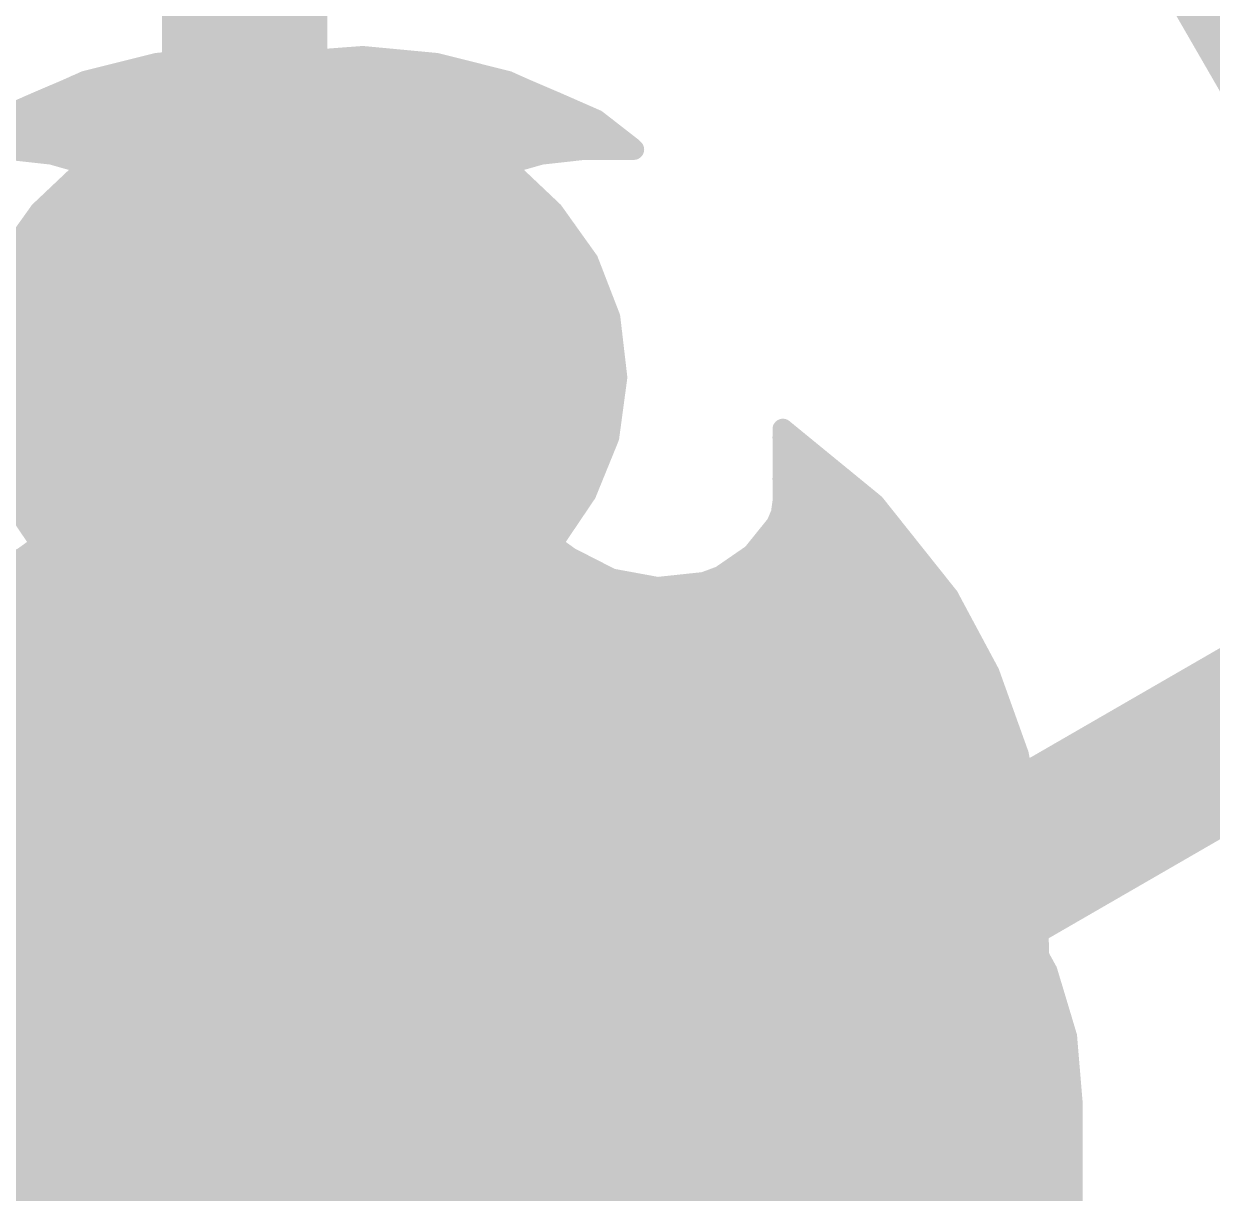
# Model space of a CAD drawing. Extents: x -31.8 to 25.5, y -33 to 25.5.
# Drawn here: x -0.271 to 1.187, y 0.14 to 1.574 of the extents above; entities that cross this region are included whole.
import ezdxf

# ---------------------------------------------------------------- set-up
doc = ezdxf.new("R2010")
doc.units = 0
for name, color, linetype in [('21', 41, 'CONTINUOUS'), ('22', 40, 'CONTINUOUS'), ('51', 53, 'CONTINUOUS')]:
    doc.layers.add(name, color=color, linetype=linetype)

msp = doc.modelspace()

# ---------------------------------------------------------------- linework, layer by layer
at = {"layer": '21'}
for points, const_width in [([(0, -16.002, 1), (0, 16.002, 1), (0, -16.002)], 0.2032), ([(2.6389, -0.8031, 5.25), (0.6389, 2.661)], 0.2032), ([(0.1454, 1.5405, 1), (0.1442, 1.5279)], 0.0127), ([(0.1453, 1.5279, 1), (0.1443, 1.5405)], 0.0127), ([(0.045, 1.5304, 1), (0.045, 1.5176)], 0.0127), ([(0.0574, 1.5339, 1), (0.0584, 1.5212)], 0.0127), ([(0.0596, 1.5215, 1), (0.0562, 1.5337)], 0.0127), ([(0.2364, 1.5318, 1), (0.2333, 1.5195)], 0.0127), ([(0.2342, 1.5193, 1), (0.2355, 1.532)], 0.0127), ([(0.2414, 1.5176, 1), (0.2414, 1.5304)], 0.0127), ([(-0.0233, 1.4987, 1), (-0.0289, 1.5101)], 0.0127), ([(-0.0378, 1.505, 1), (-0.0378, 1.4923)], 0.0127), ([(-0.0278, 1.5105, 1), (-0.0244, 1.4983)], 0.0127), ([(0.3252, 1.5095, 1), (0.32, 1.4979)], 0.0127), ([(0.3211, 1.4975, 1), (0.3241, 1.5099)], 0.0127), ([(0.3341, 1.4923, 1), (0.3341, 1.505)], 0.0127), ([(0.348, 1.4993, 1), (0.343, 1.4877)], 0.0127), ([(0.3429, 1.4877, 1), (0.3481, 1.4993)], 0.0127), ([(0.3836, 1.4841, 1), (0.3786, 1.4725)], 0.0127), ([(0.3786, 1.4725, 1), (0.3836, 1.4841)], 0.0127), ([(-0.1069, 1.4713, 1), (-0.1013, 1.4599)], 0.0127), ([(-0.1004, 1.4604, 1), (-0.1078, 1.4708)], 0.0127), ([(-0.0888, 1.4796, 1), (-0.0888, 1.4668)], 0.0127), ([(0.3927, 1.4668, 1), (0.3927, 1.4796)], 0.0127), ([(-0.1288, 1.4542, 1), (-0.1288, 1.4414)], 0.0127), ([(0.4354, 1.4612, 1), (0.4276, 1.4512)], 0.0127), ([(0.429, 1.4504, 1), (0.4341, 1.462)], 0.0127), ([(0.4424, 1.4414, 1), (0.4424, 1.4542)], 0.0127), ([(-0.164, 1.4288, 1), (-0.164, 1.4161)], 0.0127), ([(0.4166, 1.4263, 1), (0.4166, 1.4136)], 0.0127), ([(0.4173, 1.4136, 1), (0.4159, 1.4262)], 0.0127), ([(0.4795, 1.4269, 1), (0.4705, 1.4179)], 0.0127), ([(0.4711, 1.4174, 1), (0.4789, 1.4274)], 0.0127), ([(0.4775, 1.4263, 1), (0.4775, 1.4136)], 0.0127), ([(0.473, 1.4154, 1), (0.482, 1.4244)], 0.0127), ([(0.475, 1.4161, 1), (0.475, 1.4288)], 0.0127), ([(0.4776, 1.4136, 1), (0.4776, 1.4263)], 0.0127), ([(0.4776, 1.4136, 1), (0.4776, 1.4263)], 0.0127), ([(-0.1855, 1.4147, 1), (-0.1781, 1.4044)], 0.0127), ([(-0.1774, 1.4049, 1), (-0.1862, 1.4142)], 0.0127), ([(0.363, 1.4203, 1), (0.3644, 1.4077)], 0.0127), ([(0.3654, 1.4079, 1), (0.362, 1.4201)], 0.0127), ([(-0.1951, 1.4034, 1), (-0.1951, 1.3906)], 0.0127), ([(0.3108, 1.4056, 1), (0.3142, 1.3934)], 0.0127), ([(0.3078, 1.3906, 1), (0.3078, 1.4034)], 0.0127), ([(0.3155, 1.3939, 1), (0.3095, 1.4051)], 0.0127), ([(-0.2219, 1.378, 1), (-0.2219, 1.3653)], 0.0127), ([(0.2588, 1.3781, 1), (0.2647, 1.3669)], 0.0127), ([(0.2661, 1.3679, 1), (0.2574, 1.3772)], 0.0127), ([(0.2607, 1.3653, 1), (0.2607, 1.378)], 0.0127), ([(-0.2488, 1.3526, 1), (-0.2488, 1.3398)], 0.0127), ([(0.2336, 1.3398, 1), (0.2336, 1.3526)], 0.0127), ([(-0.2558, 1.3483, 1), (-0.247, 1.3391)], 0.0127), ([(-0.2462, 1.34, 1), (-0.2566, 1.3474)], 0.0127), ([(0.2154, 1.3379, 1), (0.2241, 1.3286)], 0.0127), ([(0.2251, 1.3299, 1), (0.2143, 1.3366)], 0.0127), ([(-0.2678, 1.3272, 1), (-0.2678, 1.3144)], 0.0127), ([(0.212, 1.3144, 1), (0.212, 1.3272)], 0.0127), ([(0.1962, 1.2891, 1), (0.1962, 1.3018)], 0.0127), ([(0.184, 1.2878, 1), (0.1948, 1.2811)], 0.0127), ([(0.1955, 1.2826, 1), (0.1833, 1.2863)], 0.0127), ([(0.185, 1.2636, 1), (0.185, 1.2764)], 0.0127), ([(0.1774, 1.2383, 1), (0.1774, 1.251)], 0.0127), ([(0.1791, 1.2291, 1), (0.1665, 1.2297)], 0.0127), ([(0.1667, 1.2312, 1), (0.1789, 1.2276)], 0.0127), ([(0.1724, 1.2128, 1), (0.1724, 1.2256)], 0.0127), ([(0.165, 1.1963, 1), (0.1777, 1.1958)], 0.0127), ([(0.1776, 1.1973, 1), (0.1652, 1.1948)], 0.0127), ([(0.1718, 1.1874, 1), (0.1718, 1.2002)], 0.0127), ([(0.1838, 1.1657, 1), (0.172, 1.1609)], 0.0127), ([(0.1717, 1.1621, 1), (0.1841, 1.1645)], 0.0127), ([(0.1769, 1.1621, 1), (0.1769, 1.1748)], 0.0127), ([(0.1864, 1.1366, 1), (0.1864, 1.1494)], 0.0127), ([(0.2048, 1.1151, 1), (0.194, 1.1085)], 0.0127), ([(0.197, 1.1113, 1), (0.197, 1.124)], 0.0127), ([(0.1935, 1.1093, 1), (0.2052, 1.1142)], 0.0127), ([(0.2115, 1.0858, 1), (0.2115, 1.0986)], 0.0127), ([(0.2272, 1.0604, 1), (0.2272, 1.0732)], 0.0127), ([(0.6645, 1.0819, 1), (0.6565, 1.0721)], 0.0127), ([(0.6669, 1.077, 1), (0.6542, 1.077)], 0.0127), ([(0.6605, 1.0732, 1), (0.6605, 1.0604)], 0.0127), ([(0.673, 1.0604, 1), (0.673, 1.0732)], 0.0127), ([(0.2335, 1.0684, 1), (0.2239, 1.0602)], 0.0127), ([(0.2233, 1.061, 1), (0.2341, 1.0676)], 0.0127), ([(0.2483, 1.0351, 1), (0.2483, 1.0478)], 0.0127), ([(0.6605, 1.0478, 1), (0.6605, 1.0351)], 0.0127), ([(0.704, 1.0351, 1), (0.704, 1.0478)], 0.0127), ([(0.2692, 1.0267, 1), (0.2609, 1.0171)], 0.0127), ([(0.2602, 1.0178, 1), (0.2699, 1.026)], 0.0127), ([(0.2719, 1.0096, 1), (0.2719, 1.0224)], 0.0127), ([(0.6605, 1.0224, 1), (0.6605, 1.0096)], 0.0127), ([(0.7351, 1.0096, 1), (0.7351, 1.0224)], 0.0127), ([(0.3111, 0.9906, 1), (0.3037, 0.9804)], 0.0127), ([(0.3015, 0.9843, 1), (0.3015, 0.997)], 0.0127), ([(0.3033, 0.9807, 1), (0.3115, 0.9903)], 0.0127), ([(0.6605, 0.997, 1), (0.6605, 0.9843)], 0.0127), ([(0.6542, 0.9881, 1), (0.6669, 0.9881)], 0.0127), ([(0.6668, 0.9872, 1), (0.6542, 0.989)], 0.0127), ([(0.7661, 0.9843, 1), (0.7661, 0.997)], 0.0127), ([(0.778, 0.9889, 1), (0.7681, 0.981)], 0.0127), ([(0.769, 0.98, 1), (0.7771, 0.9898)], 0.0127), ([(-0.2697, 0.9716, 1), (-0.2697, 0.9589)], 0.0127), ([(0.3355, 0.9589, 1), (0.3355, 0.9716)], 0.0127), ([(0.655, 0.9716, 1), (0.655, 0.9589)], 0.0127), ([(0.6522, 0.9744, 1), (0.6648, 0.9727)], 0.0127), ([(0.6644, 0.9711, 1), (0.6527, 0.9761)], 0.0127), ([(0.7888, 0.9589, 1), (0.7888, 0.9716)], 0.0127), ([(0.647, 0.9626, 1), (0.6586, 0.9576)], 0.0127), ([(0.6577, 0.9561, 1), (0.6479, 0.9641)], 0.0127), ([(-0.2526, 0.9462, 1), (-0.2526, 0.9335)], 0.0127), ([(0.3707, 0.9335, 1), (0.3707, 0.9462)], 0.0127), ([(0.6364, 0.9462, 1), (0.6364, 0.9335)], 0.0127), ([(0.809, 0.9335, 1), (0.809, 0.9462)], 0.0127), ([(0.6182, 0.9274, 1), (0.6281, 0.9194)], 0.0127), ([(0.6268, 0.9181, 1), (0.6196, 0.9286)], 0.0127), ([(-0.2355, 0.9207, 1), (-0.2355, 0.9081)], 0.0127), ([(0.4017, 0.9252, 1), (0.3959, 0.9138)], 0.0127), ([(0.3951, 0.9144, 1), (0.4025, 0.9246)], 0.0127), ([(0.4088, 0.9081, 1), (0.4088, 0.9207)], 0.0127), ([(0.6101, 0.9207, 1), (0.6101, 0.9081)], 0.0127), ([(0.8293, 0.9081, 1), (0.8293, 0.9207)], 0.0127), ([(0.4512, 0.8996, 1), (0.4489, 0.8871)], 0.0127), ([(0.4472, 0.8877, 1), (0.453, 0.899)], 0.0127), ([(0.5807, 0.9018, 1), (0.5879, 0.8914)], 0.0127), ([(0.5865, 0.8906, 1), (0.5821, 0.9026)], 0.0127), ([(-0.2183, 0.8953, 1), (-0.2183, 0.8827)], 0.0127), ([(0.4734, 0.8827, 1), (0.4734, 0.8953)], 0.0127), ([(0.506, 0.8892, 1), (0.5073, 0.8765)], 0.0127), ([(0.5055, 0.8766, 1), (0.5078, 0.8891)], 0.0127), ([(0.5617, 0.895, 1), (0.5661, 0.883)], 0.0127), ([(0.5639, 0.8953, 1), (0.5639, 0.8827)], 0.0127), ([(0.5646, 0.8827, 1), (0.5632, 0.8953)], 0.0127), ([(0.8495, 0.8827, 1), (0.8495, 0.8953)], 0.0127), ([(-0.2012, 0.87, 1), (-0.2012, 0.8573)], 0.0127), ([(0.8693, 0.8742, 1), (0.8581, 0.8682)], 0.0127), ([(0.8587, 0.8672, 1), (0.8687, 0.8752)], 0.0127), ([(0.8678, 0.8573, 1), (0.8678, 0.87)], 0.0127), ([(-0.1841, 0.8446, 1), (-0.1841, 0.8319)], 0.0127), ([(0.8814, 0.8319, 1), (0.8814, 0.8446)], 0.0127), ([(-0.1688, 0.8267, 1), (-0.178, 0.818)], 0.0127), ([(-0.1786, 0.8188, 1), (-0.1681, 0.8259)], 0.0127), ([(-0.1644, 0.8192, 1), (-0.1644, 0.8065)], 0.0127), ([(0.8951, 0.8065, 1), (0.8951, 0.8192)], 0.0127), ([(-0.1404, 0.7937, 1), (-0.1404, 0.7811)], 0.0127), ([(0.9198, 0.7799, 1), (0.9079, 0.7756)], 0.0127), ([(0.9087, 0.7811, 1), (0.9087, 0.7937)], 0.0127), ([(-0.1165, 0.7683, 1), (-0.1165, 0.7557)], 0.0127), ([(0.9082, 0.7748, 1), (0.9194, 0.7808)], 0.0127), ([(0.9195, 0.7557, 1), (0.9195, 0.7683)], 0.0127), ([(-0.0926, 0.7429, 1), (-0.0926, 0.7303)], 0.0127), ([(0.9286, 0.7303, 1), (0.9286, 0.7429)], 0.0127), ([(-0.0686, 0.7176, 1), (-0.0686, 0.7049)], 0.0127), ([(0.9377, 0.7049, 1), (0.9377, 0.7176)], 0.0127), ([(-0.0447, 0.6922, 1), (-0.0447, 0.6795)], 0.0127), ([(0.9559, 0.6792, 1), (0.9434, 0.6767)], 0.0127), ([(0.9437, 0.6758, 1), (0.9556, 0.6801)], 0.0127), ([(0.9468, 0.6795, 1), (0.9468, 0.6922)], 0.0127), ([(-0.0231, 0.6721, 1), (-0.0327, 0.6639)], 0.0127), ([(-0.0325, 0.6636, 1), (-0.0233, 0.6724)], 0.0127), ([(-0.0214, 0.6667, 1), (-0.0214, 0.6541)], 0.0127), ([(0.9531, 0.6541, 1), (0.9531, 0.6667)], 0.0127), ([(0.0002, 0.6413, 1), (0.0002, 0.6287)], 0.0127), ([(0.9582, 0.6287, 1), (0.9582, 0.6413)], 0.0127), ([(0.0162, 0.6258, 1), (0.0047, 0.6203)], 0.0127), ([(0.0056, 0.6189, 1), (0.0153, 0.6272)], 0.0127), ([(0.0169, 0.6159, 1), (0.0169, 0.6033)], 0.0127), ([(0.9632, 0.6033, 1), (0.9632, 0.6159)], 0.0127), ([(0.029, 0.5906, 1), (0.029, 0.5779)], 0.0127), ([(0.9766, 0.5742, 1), (0.964, 0.5738)], 0.0127), ([(0.9683, 0.5779, 1), (0.9683, 0.5906)], 0.0127), ([(0.0421, 0.5709, 1), (0.0296, 0.5686)], 0.0127), ([(0.0301, 0.567, 1), (0.0416, 0.5725)], 0.0127), ([(0.0379, 0.5652, 1), (0.0379, 0.5525)], 0.0127), ([(0.9641, 0.5728, 1), (0.9765, 0.5752)], 0.0127), ([(0.9708, 0.5525, 1), (0.9708, 0.5652)], 0.0127), ([(0.0426, 0.5397, 1), (0.0426, 0.5271)], 0.0127), ([(0.9716, 0.5271, 1), (0.9716, 0.5397)], 0.0127), ([(0.0464, 0.5143, 1), (0.0464, 0.5017)], 0.0127), ([(0.053, 0.5112, 1), (0.0403, 0.5122)], 0.0127), ([(0.0404, 0.5105, 1), (0.0529, 0.5128)], 0.0127), ([(0.9724, 0.5017, 1), (0.9724, 0.5143)], 0.0127), ([(0.0444, 0.489, 1), (0.0444, 0.4763)], 0.0127), ([(0.9732, 0.4763, 1), (0.9732, 0.489)], 0.0127), ([(0.0424, 0.4636, 1), (0.0424, 0.4508)], 0.0127), ([(0.974, 0.4508, 1), (0.974, 0.4636)], 0.0127), ([(0.0357, 0.4533, 1), (0.0484, 0.4523)], 0.0127), ([(0.048, 0.4507, 1), (0.0361, 0.4549)], 0.0127), ([(0.0346, 0.4382, 1), (0.0346, 0.4254)], 0.0127), ([(0.9748, 0.4254, 1), (0.9748, 0.4382)], 0.0127), ([(0.0276, 0.3935, 1), (0.0172, 0.4007)], 0.0127), ([(0.0257, 0.4128, 1), (0.0257, 0.4001)], 0.0127), ([(0.9755, 0.4001, 1), (0.9755, 0.4128)], 0.0127), ([(0.0164, 0.3992, 1), (0.0284, 0.395)], 0.0127), ([(0.0114, 0.3874, 1), (0.0114, 0.3746)], 0.0127), ([(0.9826, 0.3802, 1), (0.9701, 0.3821)], 0.0127), ([(0.97, 0.381, 1), (0.9827, 0.3814)], 0.0127), ([(0.9763, 0.3746, 1), (0.9763, 0.3874)], 0.0127), ([(-0.006, 0.362, 1), (-0.006, 0.3493)], 0.0127), ([(0.9725, 0.3493, 1), (0.9725, 0.362)], 0.0127), ([(-0.0162, 0.3519, 1), (-0.0057, 0.3448)], 0.0127), ([(-0.0068, 0.3435, 1), (-0.0151, 0.3532)], 0.0127), ([(-0.0321, 0.3366, 1), (-0.0321, 0.3238)], 0.0127), ([(0.9686, 0.3238, 1), (0.9686, 0.3366)], 0.0127), ([(-0.0599, 0.3147, 1), (-0.0517, 0.3051)], 0.0127), ([(-0.0528, 0.3043, 1), (-0.0588, 0.3155)], 0.0127), ([(-0.0653, 0.3112, 1), (-0.0653, 0.2984)], 0.0127), ([(0.9648, 0.2984, 1), (0.9648, 0.3112)], 0.0127), ([(-0.1125, 0.2858, 1), (-0.1125, 0.2731)], 0.0127), ([(-0.1102, 0.2735, 1), (-0.1142, 0.2855)], 0.0127), ([(0.9609, 0.2731, 1), (0.9609, 0.2858)], 0.0127), ([(-0.1152, 0.2851, 1), (-0.1092, 0.2739)], 0.0127), ([(-0.2042, 0.2604, 1), (-0.2042, 0.2477)], 0.0127), ([(-0.1749, 0.265, 1), (-0.1709, 0.253)], 0.0127), ([(-0.1719, 0.2527, 1), (-0.1739, 0.2652)], 0.0127), ([(0.9571, 0.2477, 1), (0.9571, 0.2604)], 0.0127), ([(-0.2372, 0.2552, 1), (-0.2352, 0.2426)], 0.0127), ([(-0.2365, 0.2426, 1), (-0.2359, 0.2552)], 0.0127), ([(0.9532, 0.2223, 1), (0.9532, 0.2349)], 0.0127), ([(0.9494, 0.1969, 1), (0.9494, 0.2096)], 0.0127), ([(0.9412, 0.1914, 1), (0.9538, 0.1895)], 0.0127), ([(0.9535, 0.1884, 1), (0.9415, 0.1925)], 0.0127), ([(0.9431, 0.1715, 1), (0.9431, 0.1842)], 0.0127), ([(0.9344, 0.1461, 1), (0.9344, 0.1588)], 0.0127)]:
    msp.add_lwpolyline(points, format="xyb", dxfattribs=dict(at, const_width=const_width))
for points, const_width in [([(0.6389, 2.661), (2.6389, -0.8031)], 0.2032), ([(0.1448, 1.5342), (0.0579, 1.5276)], 0.0254), ([(0.2349, 1.5257), (0.1448, 1.5342)], 0.0254), ([(0.0579, 1.5276), (-0.0261, 1.5044)], 0.0254), ([(0.045, 1.524), (0.2414, 1.524)], 0.0254), ([(0.3226, 1.5037), (0.2349, 1.5257)], 0.0254), ([(-0.0261, 1.5044), (-0.1041, 1.4656)], 0.0254), ([(-0.0378, 1.4986), (0.3341, 1.4986)], 0.0254), ([(0.3455, 1.4935), (0.3226, 1.5037)], 0.0254), ([(0.3811, 1.4783), (0.3455, 1.4935)], 0.0254), ([(0.4315, 1.4562), (0.3811, 1.4783)], 0.0254), ([(-0.1041, 1.4656), (-0.1818, 1.4096)], 0.0254), ([(-0.0888, 1.4732), (0.3927, 1.4732)], 0.0254), ([(-0.1288, 1.4478), (0.4424, 1.4478)], 0.0254), ([(0.475, 1.4224), (0.4315, 1.4562)], 0.0254), ([(-0.164, 1.4224), (0.475, 1.4224)], 0.0254), ([(0.3637, 1.414), (0.4166, 1.4199)], 0.0254), ([(0.4166, 1.4199), (0.4776, 1.4199)], 0.0254), ([(0.4775, 1.4199), (0.475, 1.4224)], 0.0254), ([(0.4776, 1.4199), (0.4775, 1.4199)], 0.0254), ([(-0.1818, 1.4096), (-0.2514, 1.3437)], 0.0254), ([(0.3125, 1.3995), (0.3637, 1.414)], 0.0254), ([(-0.1951, 1.397), (0.3078, 1.397)], 0.0254), ([(0.2617, 1.3725), (0.3125, 1.3995)], 0.0254), ([(-0.2219, 1.3716), (0.2607, 1.3716)], 0.0254), ([(0.2197, 1.3333), (0.2617, 1.3725)], 0.0254), ([(-0.2488, 1.3462), (0.2336, 1.3462)], 0.0254), ([(-0.2514, 1.3437), (-0.2945, 1.2833)], 0.0254), ([(0.1894, 1.2844), (0.2197, 1.3333)], 0.0254), ([(-0.2678, 1.3208), (0.212, 1.3208)], 0.0254), ([(-0.2859, 1.2954), (0.1962, 1.2954)], 0.0254), ([(0.1728, 1.2294), (0.1894, 1.2844)], 0.0254), ([(-0.2997, 1.27), (0.185, 1.27)], 0.0254), ([(-0.3095, 1.2446), (0.1774, 1.2446)], 0.0254), ([(0.1714, 1.196), (0.1728, 1.2294)], 0.0254), ([(-0.3193, 1.2192), (0.1724, 1.2192)], 0.0254), ([(-0.3237, 1.1938), (0.1718, 1.1938)], 0.0254), ([(0.1779, 1.1633), (0.1714, 1.196)], 0.0254), ([(-0.3266, 1.1684), (0.1769, 1.1684)], 0.0254), ([(0.1994, 1.1118), (0.1779, 1.1633)], 0.0254), ([(-0.3296, 1.143), (0.1864, 1.143)], 0.0254), ([(-0.3268, 1.1176), (0.197, 1.1176)], 0.0254), ([(0.2287, 1.0643), (0.1994, 1.1118)], 0.0254), ([(-0.3234, 1.0922), (0.2115, 1.0922)], 0.0254), ([(-0.3199, 1.0668), (0.2272, 1.0668)], 0.0254), ([(0.7731, 0.9849), (0.6605, 1.077)], 0.0254), ([(0.6605, 1.077), (0.6605, 0.9881)], 0.0254), ([(0.6605, 1.0668), (0.673, 1.0668)], 0.0254), ([(0.265, 1.0219), (0.2287, 1.0643)], 0.0254), ([(-0.3096, 1.0414), (0.2483, 1.0414)], 0.0254), ([(0.6605, 1.0414), (0.704, 1.0414)], 0.0254), ([(-0.2992, 1.016), (0.2719, 1.016)], 0.0254), ([(0.3074, 0.9855), (0.265, 1.0219)], 0.0254), ([(0.6605, 1.016), (0.7351, 1.016)], 0.0254), ([(-0.292, 0.9982), (-0.1734, 0.8224)], 0.0254), ([(-0.2869, 0.9906), (0.3015, 0.9906)], 0.0254), ([(0.3988, 0.9195), (0.3074, 0.9855)], 0.0254), ([(0.6605, 0.9881), (0.6585, 0.9736)], 0.0254), ([(0.6605, 0.9906), (0.7661, 0.9906)], 0.0254), ([(0.8637, 0.8712), (0.7731, 0.9849)], 0.0254), ([(-0.2697, 0.9652), (0.3355, 0.9652)], 0.0254), ([(0.6585, 0.9736), (0.6528, 0.9601)], 0.0254), ([(0.655, 0.9652), (0.7888, 0.9652)], 0.0254), ([(0.6528, 0.9601), (0.6232, 0.9234)], 0.0254), ([(-0.2526, 0.9398), (0.3707, 0.9398)], 0.0254), ([(0.6364, 0.9398), (0.809, 0.9398)], 0.0254), ([(0.6232, 0.9234), (0.5843, 0.8966)], 0.0254), ([(-0.2355, 0.9144), (0.4088, 0.9144)], 0.0254), ([(0.4501, 0.8933), (0.3988, 0.9195)], 0.0254), ([(0.6101, 0.9144), (0.8293, 0.9144)], 0.0254), ([(0.5067, 0.8829), (0.4501, 0.8933)], 0.0254), ([(0.5843, 0.8966), (0.5639, 0.889)], 0.0254), ([(-0.2183, 0.889), (0.4734, 0.889)], 0.0254), ([(0.5639, 0.889), (0.5067, 0.8829)], 0.0254), ([(0.5639, 0.889), (0.8495, 0.889)], 0.0254), ([(-0.2012, 0.8636), (0.8678, 0.8636)], 0.0254), ([(0.9138, 0.7778), (0.8637, 0.8712)], 0.0254), ([(-0.1841, 0.8382), (0.8814, 0.8382)], 0.0254), ([(-0.1734, 0.8224), (-0.0279, 0.668)], 0.0254), ([(-0.1644, 0.8128), (0.8951, 0.8128)], 0.0254), ([(-0.1404, 0.7874), (0.9087, 0.7874)], 0.0254), ([(0.9496, 0.678), (0.9138, 0.7778)], 0.0254), ([(-0.1165, 0.762), (0.9195, 0.762)], 0.0254), ([(-0.0926, 0.7366), (0.9286, 0.7366)], 0.0254), ([(-0.0686, 0.7112), (0.9377, 0.7112)], 0.0254), ([(-0.0447, 0.6858), (0.9468, 0.6858)], 0.0254), ([(0.9703, 0.574), (0.9496, 0.678)], 0.0254), ([(-0.0279, 0.668), (0.0104, 0.6231)], 0.0254), ([(-0.0214, 0.6604), (0.9531, 0.6604)], 0.0254), ([(0.0002, 0.635), (0.9582, 0.635)], 0.0254), ([(0.0104, 0.6231), (0.0359, 0.5697)], 0.0254), ([(0.0169, 0.6096), (0.9632, 0.6096)], 0.0254), ([(0.029, 0.5842), (0.9683, 0.5842)], 0.0254), ([(0.9763, 0.3812), (0.9703, 0.574)], 0.0254), ([(0.0359, 0.5697), (0.0466, 0.5117)], 0.0254), ([(0.0379, 0.5588), (0.9708, 0.5588)], 0.0254), ([(0.0426, 0.5334), (0.9716, 0.5334)], 0.0254), ([(0.0466, 0.5117), (0.042, 0.4528)], 0.0254), ([(0.0464, 0.508), (0.9724, 0.508)], 0.0254), ([(0.0444, 0.4826), (0.9732, 0.4826)], 0.0254), ([(0.0424, 0.4572), (0.974, 0.4572)], 0.0254), ([(0.042, 0.4528), (0.0224, 0.3971)], 0.0254), ([(0.0346, 0.4318), (0.9748, 0.4318)], 0.0254), ([(0.0224, 0.3971), (-0.011, 0.3484)], 0.0254), ([(0.0257, 0.4064), (0.9755, 0.4064)], 0.0254), ([(0.9475, 0.1905), (0.9763, 0.3812)], 0.0254), ([(0.0114, 0.381), (0.9763, 0.381)], 0.0254), ([(-0.006, 0.3556), (0.9725, 0.3556)], 0.0254), ([(-0.011, 0.3484), (-0.0558, 0.3099)], 0.0254), ([(-0.0321, 0.3302), (0.9686, 0.3302)], 0.0254), ([(-0.0558, 0.3099), (-0.1122, 0.2795)], 0.0254), ([(-0.0653, 0.3048), (0.9648, 0.3048)], 0.0254), ([(-0.1122, 0.2795), (-0.1729, 0.259)], 0.0254), ([(-0.1125, 0.2794), (0.9609, 0.2794)], 0.0254), ([(-0.2362, 0.2489), (-0.3102, 0.2526)], 0.0254), ([(-0.1729, 0.259), (-0.2362, 0.2489)], 0.0254), ([(-0.2042, 0.254), (0.9571, 0.254)], 0.0254), ([(-0.8889, 0.2286), (0.9532, 0.2286)], 0.0254), ([(-0.8889, 0.2032), (0.9494, 0.2032)], 0.0254), ([(-0.8889, 0.1778), (0.9431, 0.1778)], 0.0254), ([(0.8847, 0.0081), (0.9475, 0.1905)], 0.0254), ([(-0.8889, 0.1524), (0.9344, 0.1524)], 0.0254), ([(-0.8889, 0.127), (0.9256, 0.127)], 0.0254)]:
    msp.add_lwpolyline(points, dxfattribs=dict(at, const_width=const_width))
at = {"layer": '22', "const_width": 0.0254}
for points in [[(-0.1079, 1.5257), (-0.0178, 1.5342)], [(-0.0178, 1.5342), (0.0691, 1.5276)], [(-0.1956, 1.5037), (-0.1079, 1.5257)], [(-0.1144, 1.524), (0.082, 1.524)], [(0.0691, 1.5276), (0.1531, 1.5044)], [(0.1531, 1.5044), (0.2311, 1.4656)], [(-0.2541, 1.4783), (-0.2185, 1.4935)], [(-0.2185, 1.4935), (-0.1956, 1.5037)], [(-0.2071, 1.4986), (0.1648, 1.4986)], [(-0.3045, 1.4562), (-0.2541, 1.4783)], [(-0.2657, 1.4732), (0.2158, 1.4732)], [(0.2311, 1.4656), (0.3088, 1.4096)], [(-0.3154, 1.4478), (0.2558, 1.4478)], [(-0.348, 1.4224), (0.291, 1.4224)], [(-0.2367, 1.414), (-0.2896, 1.4199)], [(-0.1855, 1.3995), (-0.2367, 1.414)], [(0.3088, 1.4096), (0.3784, 1.3437)], [(-0.1347, 1.3725), (-0.1855, 1.3995)], [(-0.1808, 1.397), (0.3221, 1.397)], [(-0.0927, 1.3333), (-0.1347, 1.3725)], [(-0.1337, 1.3716), (0.3489, 1.3716)], [(-0.1066, 1.3462), (0.3758, 1.3462)], [(-0.0624, 1.2844), (-0.0927, 1.3333)], [(0.3784, 1.3437), (0.4215, 1.2833)], [(-0.085, 1.3208), (0.3948, 1.3208)], [(-0.0692, 1.2954), (0.4129, 1.2954)], [(-0.0458, 1.2294), (-0.0624, 1.2844)], [(0.4215, 1.2833), (0.4483, 1.2141)], [(-0.058, 1.27), (0.4267, 1.27)], [(-0.0504, 1.2446), (0.4365, 1.2446)], [(-0.0444, 1.196), (-0.0458, 1.2294)], [(-0.0454, 1.2192), (0.4463, 1.2192)], [(0.4483, 1.2141), (0.4569, 1.1404)], [(-0.0509, 1.1633), (-0.0444, 1.196)], [(-0.0448, 1.1938), (0.4507, 1.1938)], [(-0.0724, 1.1118), (-0.0509, 1.1633)], [(-0.0499, 1.1684), (0.4536, 1.1684)], [(-0.0594, 1.143), (0.4566, 1.143)], [(0.4569, 1.1404), (0.447, 1.0669)], [(-0.1017, 1.0643), (-0.0724, 1.1118)], [(-0.07, 1.1176), (0.4538, 1.1176)], [(-0.0845, 1.0922), (0.4504, 1.0922)], [(-0.1002, 1.0668), (0.4469, 1.0668)], [(0.447, 1.0669), (0.419, 0.9982)], [(-0.138, 1.0219), (-0.1017, 1.0643)], [(-0.1213, 1.0414), (0.4366, 1.0414)], [(-0.1804, 0.9855), (-0.138, 1.0219)], [(-0.1449, 1.016), (0.4262, 1.016)], [(0.419, 0.9982), (0.3004, 0.8224)], [(-0.2718, 0.9195), (-0.1804, 0.9855)], [(-0.1745, 0.9906), (0.4139, 0.9906)], [(-0.2085, 0.9652), (0.3967, 0.9652)], [(-0.2437, 0.9398), (0.3796, 0.9398)], [(-0.3231, 0.8933), (-0.2718, 0.9195)], [(-0.2818, 0.9144), (0.3625, 0.9144)], [(-0.3464, 0.889), (0.3453, 0.889)], [(-0.7408, 0.8636), (0.3282, 0.8636)], [(-0.7544, 0.8382), (0.3111, 0.8382)], [(0.3004, 0.8224), (0.1549, 0.668)], [(-0.7681, 0.8128), (0.2914, 0.8128)], [(-0.7817, 0.7874), (0.2674, 0.7874)], [(-0.7925, 0.762), (0.2435, 0.762)], [(-0.8016, 0.7366), (0.2196, 0.7366)], [(-0.8107, 0.7112), (0.1956, 0.7112)], [(-0.8198, 0.6858), (0.1717, 0.6858)], [(-0.8261, 0.6604), (0.1484, 0.6604)], [(0.1549, 0.668), (0.1166, 0.6231)], [(-0.8312, 0.635), (0.1268, 0.635)], [(0.4698, 0.6274), (0.5181, 0.635)], [(0.4875, 0.6291), (0.4698, 0.6274)], [(0.5049, 0.6256), (0.4875, 0.6291)], [(0.5181, 0.635), (0.6121, 0.6423)], [(0.5181, 0.635), (0.7061, 0.635)], [(0.6121, 0.6423), (0.7061, 0.635)], [(0.7061, 0.635), (0.776, 0.6166)], [(0.1166, 0.6231), (0.0911, 0.5697)], [(0.5206, 0.6172), (0.5049, 0.6256)], [(0.6045, 0.5563), (0.5206, 0.6172)], [(0.776, 0.6166), (0.8408, 0.5845)], [(-0.8362, 0.6096), (0.1102, 0.6096)], [(0.5311, 0.6096), (0.7901, 0.6096)], [(-0.8413, 0.5842), (0.098, 0.5842)], [(0.5661, 0.5842), (0.8412, 0.5842)], [(0.8408, 0.5845), (0.8978, 0.5401)], [(-0.8438, 0.5588), (0.0891, 0.5588)], [(0.0911, 0.5697), (0.0804, 0.5117)], [(0.6011, 0.5588), (0.8738, 0.5588)], [(0.6183, 0.5429), (0.6045, 0.5563)], [(0.6273, 0.5258), (0.6183, 0.5429)], [(-0.8446, 0.5334), (0.0844, 0.5334)], [(0.6233, 0.5334), (0.9036, 0.5334)], [(0.8978, 0.5401), (0.9448, 0.4851)], [(0.6372, 0.4813), (0.6273, 0.5258)], [(-0.8454, 0.508), (0.0806, 0.508)], [(0.0804, 0.5117), (0.085, 0.4528)], [(0.6313, 0.508), (0.9252, 0.508)], [(0.9448, 0.4851), (0.9849, 0.4119)], [(-0.8462, 0.4826), (0.0826, 0.4826)], [(0.6369, 0.4826), (0.9462, 0.4826)], [(0.6372, 0.4357), (0.6372, 0.4813)], [(-0.847, 0.4572), (0.0846, 0.4572)], [(0.6372, 0.4572), (0.9601, 0.4572)], [(0.085, 0.4528), (0.1046, 0.3971)], [(-0.8478, 0.4318), (0.0924, 0.4318)], [(0.6273, 0.3912), (0.6372, 0.4357)], [(0.6364, 0.4318), (0.974, 0.4318)], [(0.9849, 0.4119), (1.0089, 0.332)], [(-0.8485, 0.4064), (0.1013, 0.4064)], [(0.1046, 0.3971), (0.138, 0.3484)], [(0.6307, 0.4064), (0.9866, 0.4064)], [(0.6051, 0.3478), (0.6273, 0.3912)], [(-0.8493, 0.381), (0.1156, 0.381)], [(0.6221, 0.381), (0.9942, 0.381)], [(-0.8455, 0.3556), (0.133, 0.3556)], [(0.6091, 0.3556), (1.0019, 0.3556)], [(0.138, 0.3484), (0.1828, 0.3099)], [(0.5714, 0.3124), (0.6051, 0.3478)], [(-0.8416, 0.3302), (0.1591, 0.3302)], [(0.5884, 0.3302), (1.0091, 0.3302)], [(1.0089, 0.332), (1.0159, 0.2489)], [(0.1828, 0.3099), (0.2392, 0.2795)], [(0.508, 0.2742), (0.5714, 0.3124)], [(-0.8378, 0.3048), (0.1923, 0.3048)], [(0.5588, 0.3048), (1.0112, 0.3048)], [(-0.8339, 0.2794), (0.2395, 0.2794)], [(0.2392, 0.2795), (0.2999, 0.259)], [(0.5166, 0.2794), (1.0133, 0.2794)], [(0.4372, 0.2526), (0.508, 0.2742)], [(-0.8301, 0.254), (0.3312, 0.254)], [(0.2999, 0.259), (0.3632, 0.2489)], [(0.3632, 0.2489), (0.4372, 0.2526)], [(0.4418, 0.254), (1.0155, 0.254)], [(1.0159, 0.2489), (1.0159, -1.2675)], [(-0.8262, 0.2286), (1.0159, 0.2286)], [(-0.8224, 0.2032), (1.0159, 0.2032)], [(-0.8161, 0.1778), (1.0159, 0.1778)], [(-0.8074, 0.1524), (1.0159, 0.1524)], [(-0.7986, 0.127), (1.0159, 0.127)]]:
    msp.add_lwpolyline(points, dxfattribs=at)
at = {"layer": '22', "const_width": 0.0127}
for points in [[(-0.0173, 1.5405, 1), (-0.0183, 1.5279)], [(-0.0172, 1.5279, 1), (-0.0184, 1.5405)], [(-0.1144, 1.5304, 1), (-0.1144, 1.5176)], [(-0.1085, 1.532, 1), (-0.1072, 1.5193)], [(-0.1063, 1.5195, 1), (-0.1094, 1.5318)], [(0.0708, 1.5337, 1), (0.0674, 1.5215)], [(0.0686, 1.5212, 1), (0.0696, 1.5339)], [(0.082, 1.5176, 1), (0.082, 1.5304)], [(0.1559, 1.5101, 1), (0.1503, 1.4987)], [(-0.2211, 1.4993, 1), (-0.2159, 1.4877)], [(-0.216, 1.4877, 1), (-0.221, 1.4993)], [(-0.2071, 1.505, 1), (-0.2071, 1.4923)], [(-0.1971, 1.5099, 1), (-0.1941, 1.4975)], [(-0.193, 1.4979, 1), (-0.1982, 1.5095)], [(0.1514, 1.4983, 1), (0.1548, 1.5105)], [(0.1648, 1.4923, 1), (0.1648, 1.505)], [(-0.2566, 1.4841, 1), (-0.2516, 1.4725)], [(-0.2516, 1.4725, 1), (-0.2566, 1.4841)], [(-0.2657, 1.4796, 1), (-0.2657, 1.4668)], [(0.2158, 1.4668, 1), (0.2158, 1.4796)], [(0.2348, 1.4708, 1), (0.2274, 1.4604)], [(0.2283, 1.4599, 1), (0.2339, 1.4713)], [(0.2558, 1.4414, 1), (0.2558, 1.4542)], [(0.291, 1.4161, 1), (0.291, 1.4288)], [(-0.235, 1.4201, 1), (-0.2384, 1.4079)], [(-0.2374, 1.4077, 1), (-0.236, 1.4203)], [(0.3132, 1.4142, 1), (0.3044, 1.4049)], [(0.3051, 1.4044, 1), (0.3125, 1.4147)], [(-0.1825, 1.4051, 1), (-0.1885, 1.3939)], [(-0.1872, 1.3934, 1), (-0.1838, 1.4056)], [(-0.1808, 1.4034, 1), (-0.1808, 1.3906)], [(0.3221, 1.3906, 1), (0.3221, 1.4034)], [(-0.1304, 1.3772, 1), (-0.1391, 1.3679)], [(-0.1337, 1.378, 1), (-0.1337, 1.3653)], [(-0.1377, 1.3669, 1), (-0.1318, 1.3781)], [(0.3489, 1.3653, 1), (0.3489, 1.378)], [(-0.1066, 1.3526, 1), (-0.1066, 1.3398)], [(0.3758, 1.3398, 1), (0.3758, 1.3526)], [(-0.0873, 1.3366, 1), (-0.0981, 1.3299)], [(-0.0971, 1.3286, 1), (-0.0884, 1.3379)], [(0.3836, 1.3474, 1), (0.3732, 1.34)], [(0.374, 1.3391, 1), (0.3828, 1.3483)], [(-0.085, 1.3272, 1), (-0.085, 1.3144)], [(0.3948, 1.3144, 1), (0.3948, 1.3272)], [(-0.0692, 1.3018, 1), (-0.0692, 1.2891)], [(0.4129, 1.2891, 1), (0.4129, 1.3018)], [(-0.0563, 1.2863, 1), (-0.0685, 1.2826)], [(-0.0678, 1.2811, 1), (-0.057, 1.2878)], [(0.4275, 1.2856, 1), (0.4156, 1.281)], [(0.4164, 1.2796, 1), (0.4267, 1.287)], [(-0.058, 1.2764, 1), (-0.058, 1.2636)], [(0.4267, 1.2636, 1), (0.4267, 1.2764)], [(-0.0504, 1.251, 1), (-0.0504, 1.2383)], [(0.4365, 1.2383, 1), (0.4365, 1.251)], [(-0.0395, 1.2297, 1), (-0.0521, 1.2291)], [(-0.0519, 1.2276, 1), (-0.0397, 1.2312)], [(-0.0454, 1.2256, 1), (-0.0454, 1.2128)], [(0.4546, 1.2149, 1), (0.442, 1.2134)], [(0.4463, 1.2128, 1), (0.4463, 1.2256)], [(0.4423, 1.2118, 1), (0.4542, 1.2164)], [(-0.0448, 1.2002, 1), (-0.0448, 1.1874)], [(-0.0507, 1.1958, 1), (-0.038, 1.1963)], [(-0.0382, 1.1948, 1), (-0.0506, 1.1973)], [(0.4507, 1.1874, 1), (0.4507, 1.2002)], [(-0.0571, 1.1645, 1), (-0.0447, 1.1621)], [(-0.045, 1.1609, 1), (-0.0568, 1.1657)], [(-0.0499, 1.1748, 1), (-0.0499, 1.1621)], [(0.4536, 1.1621, 1), (0.4536, 1.1748)], [(-0.0594, 1.1494, 1), (-0.0594, 1.1366)], [(0.4632, 1.1396, 1), (0.4506, 1.1413)], [(0.4566, 1.1366, 1), (0.4566, 1.1494)], [(0.4506, 1.1397, 1), (0.4632, 1.1412)], [(-0.067, 1.1085, 1), (-0.0778, 1.1151)], [(-0.07, 1.124, 1), (-0.07, 1.1113)], [(0.4538, 1.1113, 1), (0.4538, 1.124)], [(-0.0782, 1.1142, 1), (-0.0665, 1.1093)], [(-0.0845, 1.0986, 1), (-0.0845, 1.0858)], [(0.4504, 1.0858, 1), (0.4504, 1.0986)], [(-0.1002, 1.0732, 1), (-0.1002, 1.0604)], [(0.4528, 1.0645, 1), (0.4411, 1.0693)], [(0.4469, 1.0604, 1), (0.4469, 1.0732)], [(-0.1071, 1.0676, 1), (-0.0963, 1.061)], [(-0.0969, 1.0602, 1), (-0.1065, 1.0684)], [(0.4407, 1.0678, 1), (0.4533, 1.0661)], [(-0.1213, 1.0478, 1), (-0.1213, 1.0351)], [(0.4366, 1.0351, 1), (0.4366, 1.0478)], [(-0.1449, 1.0224, 1), (-0.1449, 1.0096)], [(-0.1429, 1.026, 1), (-0.1332, 1.0178)], [(-0.1339, 1.0171, 1), (-0.1422, 1.0267)], [(0.4262, 1.0096, 1), (0.4262, 1.0224)], [(0.4131, 1.0006, 1), (0.4249, 0.9958)], [(0.4243, 0.9946, 1), (0.4137, 1.0018)], [(-0.1845, 0.9903, 1), (-0.1763, 0.9807)], [(-0.1767, 0.9804, 1), (-0.1841, 0.9906)], [(-0.1745, 0.997, 1), (-0.1745, 0.9843)], [(0.4139, 0.9843, 1), (0.4139, 0.997)], [(-0.2085, 0.9716, 1), (-0.2085, 0.9589)], [(0.3967, 0.9589, 1), (0.3967, 0.9716)], [(-0.2437, 0.9462, 1), (-0.2437, 0.9335)], [(0.3796, 0.9335, 1), (0.3796, 0.9462)], [(-0.2755, 0.9246, 1), (-0.2681, 0.9144)], [(-0.2689, 0.9138, 1), (-0.2747, 0.9252)], [(0.3625, 0.9081, 1), (0.3625, 0.9207)], [(0.3453, 0.8827, 1), (0.3453, 0.8953)], [(0.3282, 0.8573, 1), (0.3282, 0.87)], [(0.3111, 0.8319, 1), (0.3111, 0.8446)], [(0.2951, 0.8259, 1), (0.3056, 0.8188)], [(0.305, 0.818, 1), (0.2958, 0.8267)], [(0.2914, 0.8065, 1), (0.2914, 0.8192)], [(0.2674, 0.7811, 1), (0.2674, 0.7937)], [(0.2435, 0.7557, 1), (0.2435, 0.7683)], [(0.2196, 0.7303, 1), (0.2196, 0.7429)], [(0.1956, 0.7049, 1), (0.1956, 0.7176)], [(0.1717, 0.6795, 1), (0.1717, 0.6922)], [(0.1484, 0.6541, 1), (0.1484, 0.6667)], [(0.1503, 0.6724, 1), (0.1595, 0.6636)], [(0.1597, 0.6639, 1), (0.1501, 0.6721)], [(0.1268, 0.6287, 1), (0.1268, 0.6413)], [(0.5176, 0.6413, 1), (0.5186, 0.6287)], [(0.5181, 0.6413, 1), (0.5181, 0.6287)], [(0.5191, 0.6287, 1), (0.5171, 0.6413)], [(0.6126, 0.6487, 1), (0.6116, 0.636)], [(0.6126, 0.636, 1), (0.6116, 0.6487)], [(0.7077, 0.6411, 1), (0.7045, 0.6289)], [(0.7056, 0.6287, 1), (0.7066, 0.6413)], [(0.7061, 0.6287, 1), (0.7061, 0.6413)], [(0.1117, 0.6272, 1), (0.1214, 0.6189)], [(0.1223, 0.6203, 1), (0.1108, 0.6258)], [(0.4688, 0.6337, 1), (0.4708, 0.6211)], [(0.4692, 0.6337, 1), (0.4704, 0.6211)], [(0.4888, 0.6353, 1), (0.4862, 0.6229)], [(0.4881, 0.6228, 1), (0.4869, 0.6354)], [(0.5079, 0.6312, 1), (0.5019, 0.62)], [(0.5037, 0.6194, 1), (0.5062, 0.6318)], [(0.5243, 0.6223, 1), (0.5169, 0.6121)], [(0.5176, 0.6116, 1), (0.5236, 0.6228)], [(0.7788, 0.6223, 1), (0.7732, 0.6109)], [(0.7744, 0.6104, 1), (0.7776, 0.6227)], [(0.1102, 0.6033, 1), (0.1102, 0.6159)], [(0.5311, 0.6159, 1), (0.5311, 0.6033)], [(0.7901, 0.6033, 1), (0.7901, 0.6159)], [(0.098, 0.5779, 1), (0.098, 0.5906)], [(0.5661, 0.5906, 1), (0.5661, 0.5779)], [(0.8447, 0.5895, 1), (0.8369, 0.5795)], [(0.838, 0.5788, 1), (0.8436, 0.5902)], [(0.8412, 0.5779, 1), (0.8412, 0.5906)], [(0.0854, 0.5725, 1), (0.0969, 0.567)], [(0.0974, 0.5686, 1), (0.0849, 0.5709)], [(0.0891, 0.5525, 1), (0.0891, 0.5652)], [(0.6011, 0.5652, 1), (0.6011, 0.5525)], [(0.6089, 0.5608, 1), (0.6001, 0.5518)], [(0.8738, 0.5525, 1), (0.8738, 0.5652)], [(0.6008, 0.5512, 1), (0.6082, 0.5614)], [(0.6239, 0.5458, 1), (0.6127, 0.5399)], [(0.0844, 0.5271, 1), (0.0844, 0.5397)], [(0.6139, 0.5383, 1), (0.6227, 0.5474)], [(0.6233, 0.5397, 1), (0.6233, 0.5271)], [(0.9027, 0.5442, 1), (0.893, 0.536)], [(0.8939, 0.5351, 1), (0.9017, 0.5451)], [(0.9036, 0.5271, 1), (0.9036, 0.5397)], [(0.6335, 0.5272, 1), (0.6211, 0.5244)], [(0.6217, 0.5228, 1), (0.6329, 0.5288)], [(0.0867, 0.5122, 1), (0.074, 0.5112)], [(0.0741, 0.5128, 1), (0.0866, 0.5105)], [(0.0806, 0.5017, 1), (0.0806, 0.5143)], [(0.6313, 0.5143, 1), (0.6313, 0.5017)], [(0.9252, 0.5017, 1), (0.9252, 0.5143)], [(0.9504, 0.4882, 1), (0.9392, 0.482)], [(0.0826, 0.4763, 1), (0.0826, 0.489)], [(0.6369, 0.489, 1), (0.6369, 0.4763)], [(0.6436, 0.4813, 1), (0.6309, 0.4813)], [(0.631, 0.4799, 1), (0.6434, 0.4827)], [(0.94, 0.481, 1), (0.9496, 0.4892)], [(0.9462, 0.4763, 1), (0.9462, 0.489)], [(0.0846, 0.4508, 1), (0.0846, 0.4636)], [(0.6372, 0.4636, 1), (0.6372, 0.4508)], [(0.9601, 0.4508, 1), (0.9601, 0.4636)], [(0.0909, 0.4549, 1), (0.079, 0.4507)], [(0.0786, 0.4523, 1), (0.0913, 0.4533)], [(0.0924, 0.4254, 1), (0.0924, 0.4382)], [(0.6364, 0.4382, 1), (0.6364, 0.4254)], [(0.6309, 0.4357, 1), (0.6436, 0.4357)], [(0.6434, 0.4343, 1), (0.631, 0.4371)], [(0.974, 0.4254, 1), (0.974, 0.4382)], [(0.991, 0.4138, 1), (0.9788, 0.4101)], [(0.1098, 0.4007, 1), (0.0994, 0.3935)], [(0.1013, 0.4001, 1), (0.1013, 0.4128)], [(0.6307, 0.4128, 1), (0.6307, 0.4001)], [(0.9793, 0.4089, 1), (0.9905, 0.415)], [(0.9866, 0.4001, 1), (0.9866, 0.4128)], [(0.0986, 0.395, 1), (0.1106, 0.3992)], [(0.6211, 0.3926, 1), (0.6335, 0.3898)], [(0.633, 0.3883, 1), (0.6216, 0.3941)], [(0.1156, 0.3746, 1), (0.1156, 0.3874)], [(0.6221, 0.3874, 1), (0.6221, 0.3746)], [(0.9942, 0.3746, 1), (0.9942, 0.3874)], [(0.133, 0.3493, 1), (0.133, 0.362)], [(0.6091, 0.362, 1), (0.6091, 0.3493)], [(1.0019, 0.3493, 1), (1.0019, 0.362)], [(0.1421, 0.3532, 1), (0.1338, 0.3435)], [(0.1327, 0.3448, 1), (0.1432, 0.3519)], [(0.5994, 0.3506, 1), (0.6107, 0.3449)], [(0.6097, 0.3434, 1), (0.6005, 0.3521)], [(0.1591, 0.3238, 1), (0.1591, 0.3366)], [(0.5884, 0.3366, 1), (0.5884, 0.3238)], [(1.0153, 0.3326, 1), (1.0026, 0.3315)], [(1.0029, 0.3302, 1), (1.015, 0.3339)], [(1.0091, 0.3238, 1), (1.0091, 0.3366)], [(0.1858, 0.3155, 1), (0.1798, 0.3043)], [(0.1787, 0.3051, 1), (0.1869, 0.3147)], [(0.5668, 0.3168, 1), (0.576, 0.308)], [(0.5747, 0.307, 1), (0.5681, 0.3178)], [(0.1923, 0.2984, 1), (0.1923, 0.3112)], [(0.5588, 0.3112, 1), (0.5588, 0.2984)], [(1.0112, 0.2984, 1), (1.0112, 0.3112)], [(0.2412, 0.2855, 1), (0.2372, 0.2735)], [(0.2395, 0.2731, 1), (0.2395, 0.2858)], [(0.5166, 0.2858, 1), (0.5166, 0.2731)], [(1.0133, 0.2731, 1), (1.0133, 0.2858)], [(0.2362, 0.2739, 1), (0.2422, 0.2851)], [(0.5047, 0.2796, 1), (0.5113, 0.2687)], [(0.5098, 0.2681, 1), (0.5061, 0.2803)], [(0.3009, 0.2652, 1), (0.2989, 0.2527)], [(0.2979, 0.253, 1), (0.3019, 0.265)], [(0.3312, 0.2477, 1), (0.3312, 0.2604)], [(0.4353, 0.2586, 1), (0.439, 0.2465)], [(0.4418, 0.2604, 1), (0.4418, 0.2477)], [(0.4375, 0.2462, 1), (0.4368, 0.2589)], [(1.0155, 0.2477, 1), (1.0155, 0.2604)], [(0.3629, 0.2552, 1), (0.3635, 0.2426)], [(0.3622, 0.2426, 1), (0.3642, 0.2552)], [(1.0223, 0.2489, 1), (1.0095, 0.2489)], [(1.0096, 0.2484, 1), (1.0222, 0.2494)], [(1.0159, 0.2223, 1), (1.0159, 0.2349)], [(1.0159, 0.1969, 1), (1.0159, 0.2096)], [(1.0159, 0.1715, 1), (1.0159, 0.1842)], [(1.0159, 0.1461, 1), (1.0159, 0.1588)]]:
    msp.add_lwpolyline(points, format="xyb", dxfattribs=at)
at = {"layer": '51', "const_width": 0.2032}
for points in [[(0, 0), (0, 25.4)], [(0, 0), (-21.9964, 12.7)], [(0, 0), (21.9964, 12.7)]]:
    msp.add_lwpolyline(points, dxfattribs=at)
for points in [[(0, -20.32, 1), (0, 20.32, 1), (0, -20.32)], [(0, -13.97, 1), (0, 13.97, 1), (0, -13.97)], [(0, -10.16, 1), (0, 10.16, 1), (0, -10.16)], [(0, -6.985, 1), (0, 6.985, 1), (0, -6.985)]]:
    msp.add_lwpolyline(points, format="xyb", dxfattribs=at)

doc.saveas('drawing.dxf')
